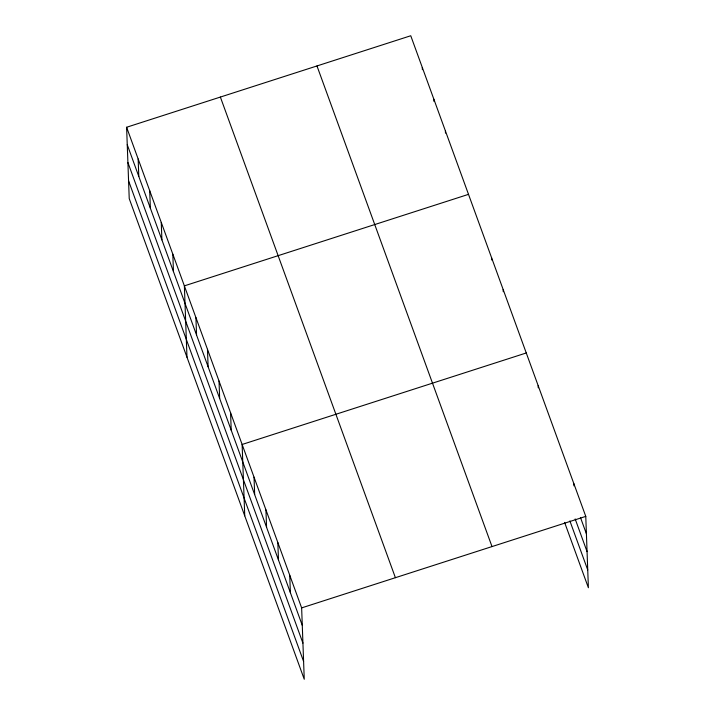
<?xml version="1.0" encoding="UTF-8"?>
<svg xmlns="http://www.w3.org/2000/svg" width="715" height="715" viewBox="0 0 715 715"><rect width="100%" height="100%" fill="white"/><g stroke="black" fill="none" stroke-linecap="round" stroke-linejoin="round"><path stroke-width="1.07" d="M126.609 127.261L301.641 607.893L304.25 679.25L129.227 198.618L126.609 127.261L410.75 35.75L585.773 516.382L588.391 587.739L564.591 522.379M468.504 194.355L184.372 285.866L186.981 357.223M526.267 352.969L242.126 444.471L244.744 515.837M301.641 607.893L585.773 516.382M580.464 517.49L586.416 533.837M575.164 518.938L587.069 551.623M569.891 520.931L587.739 569.953M316.977 65.95L492.009 546.582M220.372 97.061L395.404 577.693M127.243 144.707L302.275 625.339M127.896 162.502L302.928 643.134M128.575 180.832L303.598 661.464M573.877 483.698L573.957 485.878M538.172 385.653L538.252 387.834M503.163 289.521L503.244 291.702M491.607 257.802L491.688 259.983M445.4 130.916L445.481 133.097M433.853 99.197L433.933 101.378M422.297 67.469L422.377 69.65M289.736 575.209L290.379 592.663M277.831 542.524L278.475 559.979M265.935 509.84L266.57 527.295M254.031 477.155L254.665 494.61M230.579 412.752L231.213 430.207M219.022 381.032L219.666 398.487M207.475 349.313L208.11 366.759M195.919 317.585L196.562 335.04M172.816 254.147L173.459 271.602M161.259 222.419L161.903 239.874M149.712 190.699L150.356 208.154M138.156 158.98L138.799 176.435"/></g></svg>
